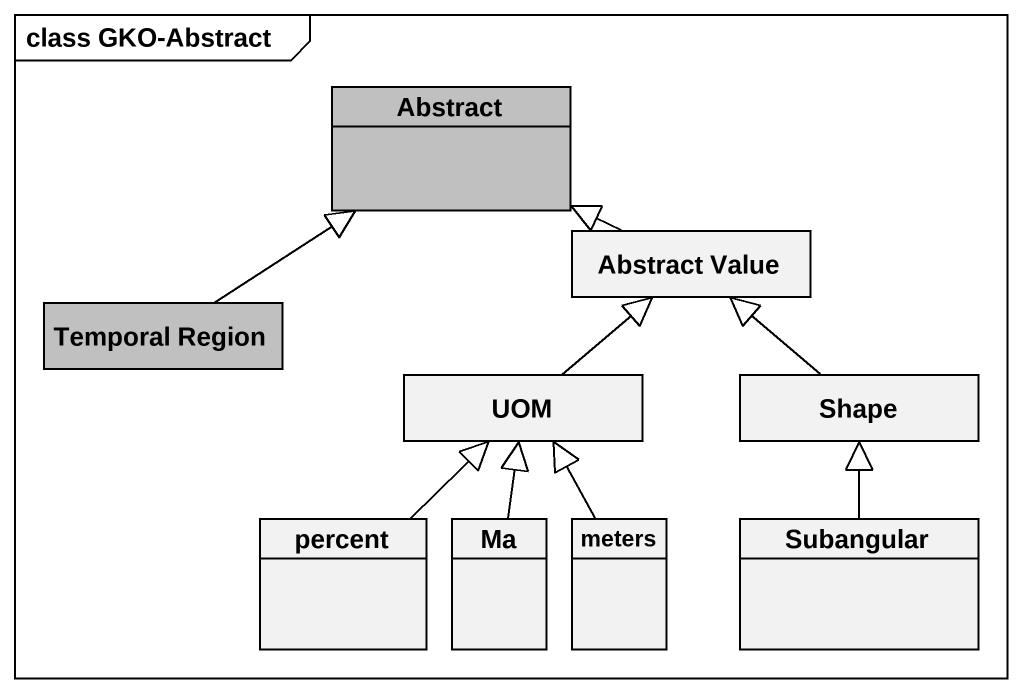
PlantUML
@startuml
mainframe class GKO-Abstract
hide circle
hide empty members
class "Abstract" as Abstract_ #C0C0C0
class "Abstract Value" as Abstract_Value
class "Temporal Region" as Temporal_Region #C0C0C0
class UOM
class Shape
class percent
class Ma
class meters
class Subangular
Abstract_Value -left-|> Abstract_
Temporal_Region -up-|> Abstract_
UOM -up-|> Abstract_Value
Shape -up-|> Abstract_Value
percent -up-|> UOM
Ma -up-|> UOM
meters -up-|> UOM
Subangular -up-|> Shape
@enduml
